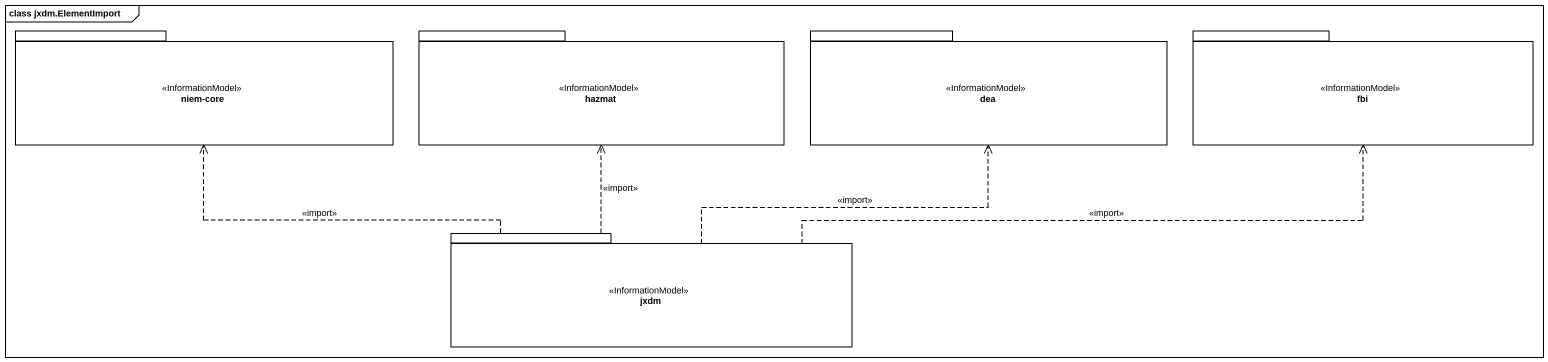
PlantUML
@startuml
mainframe class jxdm.ElementImport
package "niem-core" as niem_core <<InformationModel>> {
}
package hazmat <<InformationModel>> {
}
package dea <<InformationModel>> {
}
package fbi <<InformationModel>> {
}
package jxdm <<InformationModel>> {
}
jxdm .left.> niem_core : <<import>>
jxdm .up.> hazmat : <<import>>
jxdm .right.> dea : <<import>>
jxdm .right.> fbi : <<import>>
@enduml
